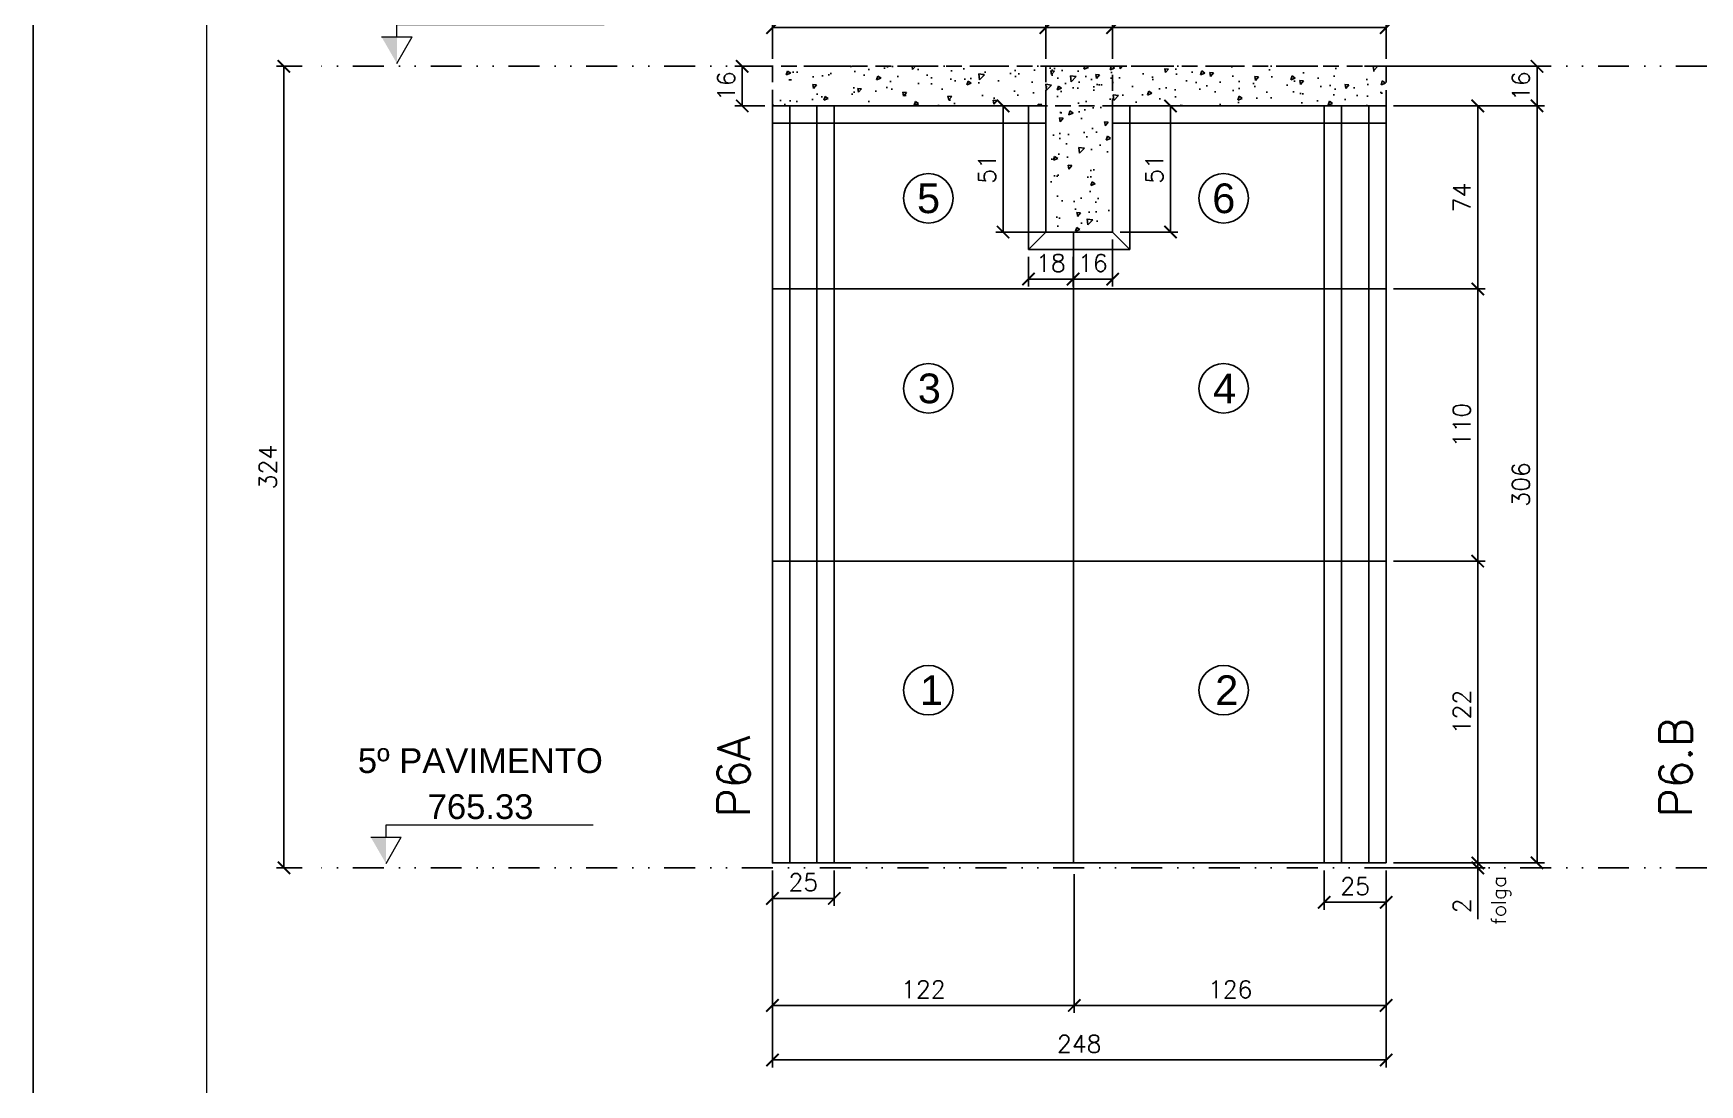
# Model space of a CAD drawing. Extents: x -23436 to 4767, y -4131 to 9755.
# Drawn here: x -19091 to -18418, y -244 to 181 of the extents above; entities that cross this region are included whole.
import ezdxf
from ezdxf.enums import TextEntityAlignment as Align

# ---------------------------------------------------------------- set-up
doc = ezdxf.new("R2010")
doc.units = 0
doc.header["$PDMODE"] = 2
doc.header["$PDSIZE"] = 10
doc.linetypes.add('DIVIDE2', pattern=[0.625, 0.25, -0.125, 0, -0.125, 0, -0.125])
doc.linetypes.add('HIDDEN', pattern=[9.525, 6.35, -3.175])
doc.layers.get('0').update_dxf_attribs({"lineweight": 13})
doc.layers.get('Defpoints').update_dxf_attribs({"lineweight": 13})
for name, color, linetype, lineweight in [('A-GENM', 7, 'Continuous', 18), ('FOLHA MB', 7, 'Continuous', 13), ('Sarr 2.2x7', 40, 'Continuous', 9), ('Texto Seção', 7, 'Continuous', 15)]:
    doc.layers.add(name, color=color, linetype=linetype, lineweight=lineweight)
for name, color, linetype in [('Concreto', 250, 'HIDDEN'), ('Cota', 4, 'Continuous'), ('MB Logo', 254, 'Continuous'), ('Nível', 160, 'Continuous'), ('Painéis', 30, 'Continuous'), ('Romaneio', 10, 'Continuous'), ('Sarr 7x7', 104, 'Continuous'), ('Texto Nível', 251, 'Continuous')]:
    doc.layers.add(name, color=color, linetype=linetype)
doc.layers.add('Laje_Perimetro', color=7, linetype='Continuous', plot=False)
doc.styles.add('ARIAL', font='arial.ttf', dxfattribs={"oblique": 15, "height": 25})
doc.styles.add('REGUA-120', font='ROMANS.shx', dxfattribs={"height": 15})
doc.styles.add('ROMANS', font='romans.shx')
doc.dimstyles.new('Cota Paínel', dxfattribs={"dimtxt": 7, "dimasz": 5, "dimexe": 3, "dimexo": 3, "dimgap": 3, "dimtad": 1, "dimdec": 1, "dimzin": 12, "dimdsep": 46, "dimtxsty": 'ROMANS', "dimblk": 'ARCHTICK', "dimcen": 0, "dimclrd": 4, "dimclre": 4, "dimclrt": 1, "dimadec": 1, "dimazin": 3, "dimtfac": 1, "dimtdec": 1, "dimtmove": 0, "dimatfit": 3, "dimldrblk": 'OBLIQUE', "dimfxl": 0, "dimtolj": 1, "dimtzin": 12, "dimarcsym": 0})
doc.dimstyles.new('PAINEL', dxfattribs={"dimtxt": 7, "dimasz": 5, "dimexe": 3, "dimexo": 3, "dimgap": 3, "dimtad": 1, "dimdec": 1, "dimzin": 12, "dimdsep": 46, "dimtxsty": 'ROMANS', "dimblk": 'ARCHTICK', "dimcen": 0, "dimclrd": 4, "dimclre": 4, "dimclrt": 1, "dimadec": 1, "dimazin": 3, "dimtfac": 1, "dimtdec": 1, "dimtmove": 0, "dimatfit": 3, "dimldrblk": 'OBLIQUE', "dimfxl": 0, "dimtolj": 1, "dimtzin": 12, "dimarcsym": 0})

# ---------------------------------------------------------------- blocks, each defined once
blk = doc.blocks.new('A$C169d8357')
at = {"layer": 'FOLHA MB', "color": 1}
for points in [[(0, 1199.94), (0, 149.94), (1485.02, 149.94), (1485.02, 1199.94)], [(70, 1169.94), (70, 179.94), (1455.02, 179.94), (1455.02, 1169.94)]]:
    blk.add_lwpolyline(points, close=True, dxfattribs=at)
blk = doc.blocks.new('_ArchTick')
at = {"color": 0, "linetype": 'ByBlock', "const_width": 0.15}
blk.add_lwpolyline([(-0.5, -0.5), (0.5, 0.5)], dxfattribs=at)
blk = doc.blocks.new('*D628')
at = {"layer": 'Cota', "color": 4, "lineweight": -2, "transparency": 16777216}
for p, q in [((-18541.73, -32.56), (-18504.68, -32.56)), ((-18507.68, -32.56), (-18507.68, -154.56)), ((-18541.73, -154.56), (-18504.68, -154.56))]:
    blk.add_line(p, q, dxfattribs=at)
at = {"layer": 'Defpoints', "color": 0, "transparency": 16777216}
for p in [(-18544.73, -32.56), (-18544.73, -154.56), (-18507.68, -154.56)]:
    blk.add_point(p, dxfattribs=at)
at = {"layer": 'Cota', "color": 4, "lineweight": -2, "transparency": 16777216, "xscale": 5, "yscale": 5, "zscale": 5}
for p, rotation in [((-18507.68, -32.56), 90), ((-18507.68, -154.56), 270)]:
    blk.add_blockref('_ArchTick', p, dxfattribs=dict(at, rotation=rotation))
at = {"layer": 'Cota', "color": 1, "transparency": 16777216, "insert": (-18514.18, -93.56), "char_height": 7, "attachment_point": 5, "rotation": 90, "style": 'ROMANS'}
blk.add_mtext('\\A1;122', dxfattribs=at)
blk = doc.blocks.new('_OBLIQUE')
at = {"color": 0, "linetype": 'ByBlock', "lineweight": -2}
for p, q in [((0, 0), (-1, 0)), ((-0.5, -0.5), (0.5, 0.5))]:
    blk.add_line(p, q, dxfattribs=at)
blk = doc.blocks.new('*D629')
at = {"layer": 'Cota', "color": 4, "lineweight": -2, "transparency": 16777216}
for p, q in [((-18541.73, 77.44), (-18504.68, 77.44)), ((-18507.68, 77.44), (-18507.68, -32.56)), ((-18541.73, -32.56), (-18504.68, -32.56))]:
    blk.add_line(p, q, dxfattribs=at)
at = {"layer": 'Defpoints', "color": 0, "transparency": 16777216}
for p in [(-18544.73, 77.44), (-18544.73, -32.56), (-18507.68, -32.56)]:
    blk.add_point(p, dxfattribs=at)
at = {"layer": 'Cota', "color": 4, "lineweight": -2, "transparency": 16777216, "xscale": 5, "yscale": 5, "zscale": 5}
for p, rotation in [((-18507.68, 77.44), 90), ((-18507.68, -32.56), 270)]:
    blk.add_blockref('_ArchTick', p, dxfattribs=dict(at, rotation=rotation))
at = {"layer": 'Cota', "color": 1, "transparency": 16777216, "insert": (-18514.18, 22.44), "char_height": 7, "attachment_point": 5, "rotation": 90, "style": 'ROMANS'}
blk.add_mtext('\\A1;110', dxfattribs=at)
blk = doc.blocks.new('*D630')
at = {"layer": 'Cota', "color": 4, "lineweight": -2, "transparency": 16777216}
for p, q in [((-18541.73, 151.44), (-18480.74, 151.44)), ((-18483.74, 151.44), (-18483.74, -154.56)), ((-18541.73, -154.56), (-18480.74, -154.56))]:
    blk.add_line(p, q, dxfattribs=at)
at = {"layer": 'Defpoints', "color": 0, "transparency": 16777216}
for p in [(-18544.73, 151.44), (-18544.73, -154.56), (-18483.74, -154.56)]:
    blk.add_point(p, dxfattribs=at)
at = {"layer": 'Cota', "color": 4, "lineweight": -2, "transparency": 16777216, "xscale": 5, "yscale": 5, "zscale": 5}
for p, rotation in [((-18483.74, 151.44), 90), ((-18483.74, -154.56), 270)]:
    blk.add_blockref('_ArchTick', p, dxfattribs=dict(at, rotation=rotation))
at = {"layer": 'Cota', "color": 1, "transparency": 16777216, "insert": (-18490.24, -1.56), "char_height": 7, "attachment_point": 5, "rotation": 90, "style": 'ROMANS'}
blk.add_mtext('\\A1;306', dxfattribs=at)
blk = doc.blocks.new('*D631')
at = {"layer": 'Cota', "color": 4, "lineweight": -2, "transparency": 16777216}
for p, q in [((-18792.73, -157.56), (-18792.73, -237.2)), ((-18544.73, -157.56), (-18544.73, -237.2)), ((-18792.73, -234.2), (-18544.73, -234.2))]:
    blk.add_line(p, q, dxfattribs=at)
at = {"layer": 'Defpoints', "color": 0, "transparency": 16777216}
for p in [(-18792.73, -154.56), (-18544.73, -154.56), (-18544.73, -234.2)]:
    blk.add_point(p, dxfattribs=at)
at = {"layer": 'Cota', "color": 4, "lineweight": -2, "transparency": 16777216, "xscale": 5, "yscale": 5, "zscale": 5, "rotation": 180}
blk.add_blockref('_ArchTick', (-18792.73, -234.2), dxfattribs=at)
at = {"layer": 'Cota', "color": 4, "lineweight": -2, "transparency": 16777216, "xscale": 5, "yscale": 5, "zscale": 5}
blk.add_blockref('_ArchTick', (-18544.73, -234.2), dxfattribs=at)
at = {"layer": 'Cota', "color": 1, "transparency": 16777216, "insert": (-18668.73, -227.7), "char_height": 7, "attachment_point": 5, "style": 'ROMANS'}
blk.add_mtext('\\A1;248', dxfattribs=at)
blk = doc.blocks.new('*D632')
at = {"layer": 'Cota', "color": 4, "lineweight": -2, "transparency": 16777216}
for p, q in [((-18792.73, -157.56), (-18792.73, -215.15)), ((-18670.74, -159.03), (-18670.74, -215.15)), ((-18792.73, -212.15), (-18670.74, -212.15))]:
    blk.add_line(p, q, dxfattribs=at)
at = {"layer": 'Defpoints', "color": 0, "transparency": 16777216}
for p in [(-18792.73, -154.56), (-18670.74, -156.03), (-18670.74, -212.15)]:
    blk.add_point(p, dxfattribs=at)
at = {"layer": 'Cota', "color": 4, "lineweight": -2, "transparency": 16777216, "xscale": 5, "yscale": 5, "zscale": 5, "rotation": 180}
blk.add_blockref('_ArchTick', (-18792.73, -212.15), dxfattribs=at)
at = {"layer": 'Cota', "color": 4, "lineweight": -2, "transparency": 16777216, "xscale": 5, "yscale": 5, "zscale": 5}
blk.add_blockref('_ArchTick', (-18670.74, -212.15), dxfattribs=at)
at = {"layer": 'Cota', "color": 1, "transparency": 16777216, "insert": (-18731.73, -205.65), "char_height": 7, "attachment_point": 5, "style": 'ROMANS'}
blk.add_mtext('\\A1;122', dxfattribs=at)
blk = doc.blocks.new('*D633')
at = {"layer": 'Cota', "color": 4, "lineweight": -2, "transparency": 16777216}
for p, q in [((-18670.74, -159.03), (-18670.74, -215.15)), ((-18544.73, -157.56), (-18544.73, -215.15)), ((-18670.74, -212.15), (-18544.73, -212.15))]:
    blk.add_line(p, q, dxfattribs=at)
at = {"layer": 'Defpoints', "color": 0, "transparency": 16777216}
for p in [(-18544.73, -154.56), (-18670.74, -156.03), (-18544.73, -212.15)]:
    blk.add_point(p, dxfattribs=at)
at = {"layer": 'Cota', "color": 4, "lineweight": -2, "transparency": 16777216, "xscale": 5, "yscale": 5, "zscale": 5, "rotation": 180}
blk.add_blockref('_ArchTick', (-18670.74, -212.15), dxfattribs=at)
at = {"layer": 'Cota', "color": 4, "lineweight": -2, "transparency": 16777216, "xscale": 5, "yscale": 5, "zscale": 5}
blk.add_blockref('_ArchTick', (-18544.73, -212.15), dxfattribs=at)
at = {"layer": 'Cota', "color": 1, "transparency": 16777216, "insert": (-18607.73, -205.65), "char_height": 7, "attachment_point": 5, "style": 'ROMANS'}
blk.add_mtext('\\A1;126', dxfattribs=at)
blk = doc.blocks.new('*D641')
at = {"layer": 'Cota', "color": 4, "lineweight": -2, "transparency": 16777216}
for p, q in [((-18541.73, -154.56), (-18504.68, -154.56)), ((-18507.68, -154.56), (-18507.68, -149.56)), ((-18507.68, -154.56), (-18507.68, -156.56)), ((-18541.73, -156.56), (-18504.68, -156.56)), ((-18507.68, -156.56), (-18507.68, -177.23))]:
    blk.add_line(p, q, dxfattribs=at)
at = {"layer": 'Defpoints', "color": 0, "transparency": 16777216}
for p in [(-18544.73, -154.56), (-18544.73, -156.56), (-18507.68, -156.56)]:
    blk.add_point(p, dxfattribs=at)
at = {"layer": 'Cota', "color": 4, "lineweight": -2, "transparency": 16777216, "xscale": 5, "yscale": 5, "zscale": 5}
for p, rotation in [((-18507.68, -154.56), 270), ((-18507.68, -156.56), 90)]:
    blk.add_blockref('_ArchTick', p, dxfattribs=dict(at, rotation=rotation))
at = {"layer": 'Cota', "color": 1, "transparency": 16777216, "insert": (-18514.18, -171.9), "char_height": 7, "attachment_point": 5, "rotation": 90, "style": 'ROMANS'}
blk.add_mtext('\\A1;2', dxfattribs=at)
blk = doc.blocks.new('*D647')
at = {"layer": 'Cota', "color": 4, "lineweight": -2, "transparency": 16777216}
for p, q in [((-18792.73, -157.56), (-18792.73, -171.89)), ((-18767.73, -157.56), (-18767.73, -171.89)), ((-18792.73, -168.89), (-18767.73, -168.89))]:
    blk.add_line(p, q, dxfattribs=at)
at = {"layer": 'Defpoints', "color": 0, "transparency": 16777216}
for p in [(-18792.73, -154.56), (-18767.73, -154.56), (-18767.73, -168.89)]:
    blk.add_point(p, dxfattribs=at)
at = {"layer": 'Cota', "color": 4, "lineweight": -2, "transparency": 16777216, "xscale": 5, "yscale": 5, "zscale": 5, "rotation": 180}
blk.add_blockref('_ArchTick', (-18792.73, -168.89), dxfattribs=at)
at = {"layer": 'Cota', "color": 4, "lineweight": -2, "transparency": 16777216, "xscale": 5, "yscale": 5, "zscale": 5}
blk.add_blockref('_ArchTick', (-18767.73, -168.89), dxfattribs=at)
at = {"layer": 'Cota', "color": 1, "transparency": 16777216, "insert": (-18780.23, -162.39), "char_height": 7, "attachment_point": 5, "style": 'ROMANS'}
blk.add_mtext('\\A1;25', dxfattribs=at)
blk = doc.blocks.new('*D648')
at = {"layer": 'Cota', "color": 4, "lineweight": -2, "transparency": 16777216}
for p, q in [((-18569.73, -157.56), (-18569.73, -173.48)), ((-18544.73, -157.56), (-18544.73, -173.48)), ((-18569.73, -170.48), (-18544.73, -170.48))]:
    blk.add_line(p, q, dxfattribs=at)
at = {"layer": 'Defpoints', "color": 0, "transparency": 16777216}
for p in [(-18569.73, -154.56), (-18544.73, -154.56), (-18544.73, -170.48)]:
    blk.add_point(p, dxfattribs=at)
at = {"layer": 'Cota', "color": 4, "lineweight": -2, "transparency": 16777216, "xscale": 5, "yscale": 5, "zscale": 5, "rotation": 180}
blk.add_blockref('_ArchTick', (-18569.73, -170.48), dxfattribs=at)
at = {"layer": 'Cota', "color": 4, "lineweight": -2, "transparency": 16777216, "xscale": 5, "yscale": 5, "zscale": 5}
blk.add_blockref('_ArchTick', (-18544.73, -170.48), dxfattribs=at)
at = {"layer": 'Cota', "color": 1, "transparency": 16777216, "insert": (-18557.23, -163.98), "char_height": 7, "attachment_point": 5, "style": 'ROMANS'}
blk.add_mtext('\\A1;25', dxfattribs=at)
blk = doc.blocks.new('*D650')
at = {"layer": 'A-GENM', "color": 4, "lineweight": -2, "transparency": 16777216}
for p, q in [((-18541.73, 151.44), (-18504.68, 151.44)), ((-18507.68, 77.44), (-18507.68, 151.44)), ((-18541.73, 77.44), (-18504.68, 77.44))]:
    blk.add_line(p, q, dxfattribs=at)
at = {"layer": 'Defpoints', "color": 0, "transparency": 16777216}
for p in [(-18544.73, 151.44), (-18507.68, 151.44), (-18544.73, 77.44)]:
    blk.add_point(p, dxfattribs=at)
at = {"layer": 'A-GENM', "color": 4, "lineweight": -2, "transparency": 16777216, "xscale": 5, "yscale": 5, "zscale": 5}
for p, rotation in [((-18507.68, 151.44), 90), ((-18507.68, 77.44), 270)]:
    blk.add_blockref('_ArchTick', p, dxfattribs=dict(at, rotation=rotation))
at = {"layer": 'A-GENM', "color": 1, "transparency": 16777216, "insert": (-18514.18, 114.44), "char_height": 7, "attachment_point": 5, "rotation": 90, "style": 'ROMANS'}
blk.add_mtext('\\A1;74', dxfattribs=at)
blk = doc.blocks.new('*D651')
at = {"layer": 'A-GENM', "color": 4, "lineweight": -2, "transparency": 16777216}
for p, q in [((-18541.73, 167.44), (-18480.74, 167.44)), ((-18483.74, 151.44), (-18483.74, 167.44)), ((-18541.73, 151.44), (-18480.74, 151.44))]:
    blk.add_line(p, q, dxfattribs=at)
at = {"layer": 'Defpoints', "color": 0, "transparency": 16777216}
for p in [(-18544.73, 167.44), (-18483.74, 167.44), (-18544.73, 151.44)]:
    blk.add_point(p, dxfattribs=at)
at = {"layer": 'A-GENM', "color": 4, "lineweight": -2, "transparency": 16777216, "xscale": 5, "yscale": 5, "zscale": 5}
for p, rotation in [((-18483.74, 167.44), 90), ((-18483.74, 151.44), 270)]:
    blk.add_blockref('_ArchTick', p, dxfattribs=dict(at, rotation=rotation))
at = {"layer": 'A-GENM', "color": 1, "transparency": 16777216, "insert": (-18490.24, 159.44), "char_height": 7, "attachment_point": 5, "rotation": 90, "style": 'ROMANS'}
blk.add_mtext('\\A1;16', dxfattribs=at)
blk = doc.blocks.new('*D723')
at = {"layer": 'Cota', "color": 4, "lineweight": -2, "transparency": 16777216}
for p, q in [((-18982.77, 167.44), (-18993.13, 167.44)), ((-18990.13, 167.44), (-18990.13, -156.56)), ((-18982.77, -156.56), (-18993.13, -156.56))]:
    blk.add_line(p, q, dxfattribs=at)
at = {"layer": 'Defpoints', "color": 0, "transparency": 16777216}
for p in [(-18979.77, 167.44), (-18990.13, -156.56), (-18979.77, -156.56)]:
    blk.add_point(p, dxfattribs=at)
at = {"layer": 'Cota', "color": 4, "lineweight": -2, "transparency": 16777216, "xscale": 5, "yscale": 5, "zscale": 5}
for p, rotation in [((-18990.13, 167.44), 90), ((-18990.13, -156.56), 270)]:
    blk.add_blockref('_ArchTick', p, dxfattribs=dict(at, rotation=rotation))
at = {"layer": 'Cota', "color": 1, "transparency": 16777216, "insert": (-18996.63, 5.44), "char_height": 7, "attachment_point": 5, "rotation": 90, "style": 'ROMANS'}
blk.add_mtext('\\A1;324', dxfattribs=at)
blk = doc.blocks.new('*D736')
at = {"layer": 'Cota', "color": 4, "lineweight": -2, "transparency": 16777216}
for p, q in [((-18682.23, 170.44), (-18682.23, 186.07)), ((-18682.23, 183.07), (-18655.23, 183.07)), ((-18655.23, 170.44), (-18655.23, 186.07))]:
    blk.add_line(p, q, dxfattribs=at)
at = {"layer": 'Defpoints', "color": 0, "transparency": 16777216}
for p in [(-18655.23, 183.07), (-18682.23, 167.44), (-18655.23, 167.44)]:
    blk.add_point(p, dxfattribs=at)
at = {"layer": 'Cota', "color": 4, "lineweight": -2, "transparency": 16777216, "xscale": 5, "yscale": 5, "zscale": 5, "rotation": 180}
blk.add_blockref('_ArchTick', (-18682.23, 183.07), dxfattribs=at)
at = {"layer": 'Cota', "color": 4, "lineweight": -2, "transparency": 16777216, "xscale": 5, "yscale": 5, "zscale": 5}
blk.add_blockref('_ArchTick', (-18655.23, 183.07), dxfattribs=at)
at = {"layer": 'Cota', "color": 1, "transparency": 16777216, "insert": (-18668.73, 189.57), "char_height": 7, "attachment_point": 5, "style": 'ROMANS'}
blk.add_mtext('\\A1;27', dxfattribs=at)
blk = doc.blocks.new('*D737')
at = {"layer": 'Cota', "color": 4, "lineweight": -2, "transparency": 16777216}
for p, q in [((-18655.23, 170.44), (-18655.23, 186.07)), ((-18655.23, 183.07), (-18544.73, 183.07)), ((-18544.73, 170.44), (-18544.73, 186.07))]:
    blk.add_line(p, q, dxfattribs=at)
at = {"layer": 'Defpoints', "color": 0, "transparency": 16777216}
for p in [(-18544.73, 183.07), (-18655.23, 167.44), (-18544.73, 167.44)]:
    blk.add_point(p, dxfattribs=at)
at = {"layer": 'Cota', "color": 4, "lineweight": -2, "transparency": 16777216, "xscale": 5, "yscale": 5, "zscale": 5, "rotation": 180}
blk.add_blockref('_ArchTick', (-18655.23, 183.07), dxfattribs=at)
at = {"layer": 'Cota', "color": 4, "lineweight": -2, "transparency": 16777216, "xscale": 5, "yscale": 5, "zscale": 5}
blk.add_blockref('_ArchTick', (-18544.73, 183.07), dxfattribs=at)
at = {"layer": 'Cota', "color": 1, "transparency": 16777216, "insert": (-18599.98, 189.57), "char_height": 7, "attachment_point": 5, "style": 'ROMANS'}
blk.add_mtext('\\A1;110.5', dxfattribs=at)
blk = doc.blocks.new('*D741')
at = {"layer": 'Cota', "color": 4, "lineweight": -2, "transparency": 16777216}
for p, q in [((-18795.73, 167.44), (-18807.91, 167.44)), ((-18804.91, 167.44), (-18804.91, 151.44)), ((-18795.73, 151.44), (-18807.91, 151.44))]:
    blk.add_line(p, q, dxfattribs=at)
at = {"layer": 'Defpoints', "color": 0, "transparency": 16777216}
for p in [(-18792.73, 167.44), (-18804.91, 151.44), (-18792.73, 151.44)]:
    blk.add_point(p, dxfattribs=at)
at = {"layer": 'Cota', "color": 4, "lineweight": -2, "transparency": 16777216, "xscale": 5, "yscale": 5, "zscale": 5}
for p, rotation in [((-18804.91, 167.44), 90), ((-18804.91, 151.44), 270)]:
    blk.add_blockref('_ArchTick', p, dxfattribs=dict(at, rotation=rotation))
at = {"layer": 'Cota', "color": 1, "transparency": 16777216, "insert": (-18811.41, 159.44), "char_height": 7, "attachment_point": 5, "rotation": 90, "style": 'ROMANS'}
blk.add_mtext('\\A1;16', dxfattribs=at)
blk = doc.blocks.new('*D742')
at = {"layer": 'Cota', "color": 4, "lineweight": -2, "transparency": 16777216}
for p, q in [((-18652.23, 151.44), (-18628.86, 151.44)), ((-18631.86, 151.44), (-18631.86, 100.44)), ((-18652.23, 100.44), (-18628.86, 100.44))]:
    blk.add_line(p, q, dxfattribs=at)
at = {"layer": 'Defpoints', "color": 0, "transparency": 16777216}
for p in [(-18655.23, 151.44), (-18655.23, 100.44), (-18631.86, 100.44)]:
    blk.add_point(p, dxfattribs=at)
at = {"layer": 'Cota', "color": 4, "lineweight": -2, "transparency": 16777216, "xscale": 5, "yscale": 5, "zscale": 5}
for p, rotation in [((-18631.86, 151.44), 90), ((-18631.86, 100.44), 270)]:
    blk.add_blockref('_ArchTick', p, dxfattribs=dict(at, rotation=rotation))
at = {"layer": 'Cota', "color": 1, "transparency": 16777216, "insert": (-18638.36, 125.94), "char_height": 7, "attachment_point": 5, "rotation": 90, "style": 'ROMANS'}
blk.add_mtext('\\A1;51', dxfattribs=at)
blk = doc.blocks.new('*D743')
at = {"layer": 'Cota', "color": 4, "lineweight": -2, "transparency": 16777216}
for p, q in [((-18655.23, 97.44), (-18655.23, 78.43)), ((-18671.22, 90.44), (-18671.22, 78.43)), ((-18671.22, 81.43), (-18655.23, 81.43))]:
    blk.add_line(p, q, dxfattribs=at)
at = {"layer": 'Defpoints', "color": 0, "transparency": 16777216}
for p in [(-18655.23, 100.44), (-18671.22, 93.44), (-18655.23, 81.43)]:
    blk.add_point(p, dxfattribs=at)
at = {"layer": 'Cota', "color": 4, "lineweight": -2, "transparency": 16777216, "xscale": 5, "yscale": 5, "zscale": 5, "rotation": 180}
blk.add_blockref('_ArchTick', (-18671.22, 81.43), dxfattribs=at)
at = {"layer": 'Cota', "color": 4, "lineweight": -2, "transparency": 16777216, "xscale": 5, "yscale": 5, "zscale": 5}
blk.add_blockref('_ArchTick', (-18655.23, 81.43), dxfattribs=at)
at = {"layer": 'Cota', "color": 1, "transparency": 16777216, "insert": (-18663.22, 87.93), "char_height": 7, "attachment_point": 5, "style": 'ROMANS'}
blk.add_mtext('\\A1;16', dxfattribs=at)
blk = doc.blocks.new('*D744')
at = {"layer": 'Cota', "color": 4, "lineweight": -2, "transparency": 16777216}
for p, q in [((-18689.23, 90.44), (-18689.23, 78.43)), ((-18671.22, 90.44), (-18671.22, 78.43)), ((-18671.22, 81.43), (-18689.23, 81.43))]:
    blk.add_line(p, q, dxfattribs=at)
at = {"layer": 'Defpoints', "color": 0, "transparency": 16777216}
for p in [(-18689.23, 93.44), (-18671.22, 93.44), (-18689.23, 81.43)]:
    blk.add_point(p, dxfattribs=at)
at = {"layer": 'Cota', "color": 4, "lineweight": -2, "transparency": 16777216, "xscale": 5, "yscale": 5, "zscale": 5, "rotation": 180}
blk.add_blockref('_ArchTick', (-18689.23, 81.43), dxfattribs=at)
at = {"layer": 'Cota', "color": 4, "lineweight": -2, "transparency": 16777216, "xscale": 5, "yscale": 5, "zscale": 5}
blk.add_blockref('_ArchTick', (-18671.22, 81.43), dxfattribs=at)
at = {"layer": 'Cota', "color": 1, "transparency": 16777216, "insert": (-18680.22, 87.93), "char_height": 7, "attachment_point": 5, "style": 'ROMANS'}
blk.add_mtext('\\A1;18', dxfattribs=at)
blk = doc.blocks.new('*D1127')
at = {"layer": 'Cota', "color": 4, "lineweight": -2, "transparency": 16777216}
for p, q in [((-18685.23, 151.44), (-18702.5, 151.44)), ((-18699.5, 100.44), (-18699.5, 151.44)), ((-18674.02, 100.44), (-18702.5, 100.44))]:
    blk.add_line(p, q, dxfattribs=at)
at = {"layer": 'Defpoints', "color": 0, "transparency": 16777216}
for p in [(-18699.5, 151.44), (-18682.23, 151.44), (-18671.02, 100.44)]:
    blk.add_point(p, dxfattribs=at)
at = {"layer": 'Cota', "color": 4, "lineweight": -2, "transparency": 16777216, "xscale": 5, "yscale": 5, "zscale": 5}
for p, rotation in [((-18699.5, 151.44), 90), ((-18699.5, 100.44), 270)]:
    blk.add_blockref('_ArchTick', p, dxfattribs=dict(at, rotation=rotation))
at = {"layer": 'Cota', "color": 1, "transparency": 16777216, "insert": (-18706, 125.94), "char_height": 7, "attachment_point": 5, "rotation": 90, "style": 'ROMANS'}
blk.add_mtext('\\A1;51', dxfattribs=at)
blk = doc.blocks.new('*D1128')
at = {"layer": 'Cota', "color": 4, "lineweight": -2, "transparency": 16777216}
for p, q in [((-18792.73, 170.44), (-18792.73, 186.07)), ((-18792.73, 183.07), (-18682.23, 183.07)), ((-18682.23, 170.44), (-18682.23, 186.07))]:
    blk.add_line(p, q, dxfattribs=at)
at = {"layer": 'Defpoints', "color": 0, "transparency": 16777216}
for p in [(-18682.23, 183.07), (-18792.73, 167.44), (-18682.23, 167.44)]:
    blk.add_point(p, dxfattribs=at)
at = {"layer": 'Cota', "color": 4, "lineweight": -2, "transparency": 16777216, "xscale": 5, "yscale": 5, "zscale": 5, "rotation": 180}
blk.add_blockref('_ArchTick', (-18792.73, 183.07), dxfattribs=at)
at = {"layer": 'Cota', "color": 4, "lineweight": -2, "transparency": 16777216, "xscale": 5, "yscale": 5, "zscale": 5}
blk.add_blockref('_ArchTick', (-18682.23, 183.07), dxfattribs=at)
at = {"layer": 'Cota', "color": 1, "transparency": 16777216, "insert": (-18737.48, 189.57), "char_height": 7, "attachment_point": 5, "style": 'ROMANS'}
blk.add_mtext('\\A1;110.5', dxfattribs=at)

msp = doc.modelspace()

# ---------------------------------------------------------------- hatches: boundary and pattern name
at = {"layer": 'Concreto'}
h = msp.add_hatch(dxfattribs=at)
h.set_pattern_fill('AR-CONC', color=256, scale=0.1, angle=-180)
h.set_pattern_definition([(230, (24.821, 11447.789), (-18.218467, 1.593909), [1.905, -20.955]), (175, (24.821, 11447.789), (3.524342, -19.105685), [1.524, -16.764058]), (280.451445, (23.303, 11447.922), (-14.694125, -17.511775), [1.619001, -17.809024]), (226.1842, (24.82, 11442.709), (-27.107904, 4.204233), [2.8575, -31.4325]), (276.63556, (22.562, 11443.06), (-23.740413, -24.742612), [2.428502, -26.71356]), (171.18415, (24.82, 11442.71), (-23.740413, -24.742612), [2.285997, -25.145973]), (201, (22.281, 11443.979), (-15.161439, 10.22652), [1.905, -20.955]), (146, (22.281, 11443.979), (-6.180203, -18.418797), [1.524, -16.764]), (251.451445, (21.018, 11444.831), (-21.341642, -8.192277), [1.619001, -17.808994]), (217.5, (24.821, 11447.789), (-0.3088603, -8.4555039), [0, -16.5608, 0, -17.018, 0, -16.8275]), (187.5, (24.821, 11447.789), (-6.6819663, -10.0180575), [0, -9.7028, 0, -16.1798, 0, -6.4135]), (147.5, (30.485, 11447.789), (-13.5590595, 0.5728744), [0, -6.35, 0, -19.812, 0, -26.289]), (137.5, (33.025, 11447.789), (-14.812918, -2.542649), [0, -8.255, 0, -13.1572, 0, -18.669])])
h.paths.add_polyline_path([(-18792.729, 151.437), (-18544.729, 151.437), (-18544.729, 167.437), (-18792.729, 167.437)])
h = msp.add_hatch(dxfattribs=at)
h.set_pattern_fill('AR-CONC', color=256, scale=0.1, angle=-180)
h.set_pattern_definition([(230, (1585, -272.713), (-18.218467, 1.593909), [1.905, -20.955]), (175, (1585, -272.713), (3.524342, -19.105685), [1.524, -16.764058]), (280.45144, (1583.482, -272.58), (-14.694125, -17.511775), [1.619001, -17.809024]), (226.1842, (1585, -277.793), (-27.107904, 4.204233), [2.8575, -31.4325]), (276.63556, (1582.74, -277.443), (-23.740413, -24.742612), [2.428502, -26.71356]), (171.18415, (1585, -277.793), (-23.740413, -24.742612), [2.285997, -25.145973]), (201, (1582.46, -276.523), (-15.161439, 10.22652), [1.905, -20.955]), (146, (1582.46, -276.523), (-6.180203, -18.418797), [1.524, -16.764]), (251.451445, (1581.197, -275.67), (-21.341642, -8.192277), [1.619001, -17.808994]), (217.5, (1585, -272.713), (-0.3088603, -8.4555039), [0, -16.5608, 0, -17.018, 0, -16.8275]), (187.5, (1585, -272.713), (-6.6819663, -10.0180575), [0, -9.7028, 0, -16.1798, 0, -6.4135]), (147.5, (1590.664, -272.713), (-13.5590595, 0.5728744), [0, -6.35, 0, -19.812, 0, -26.289]), (137.5, (1593.204, -272.713), (-14.812918, -2.542649), [0, -8.255, 0, -13.1572, 0, -18.669])])
h.paths.add_polyline_path([(-18682.229, 100.437), (-18655.229, 100.437), (-18655.229, 167.437), (-18682.229, 167.437)])
at = {"layer": 'Sarr 2.2x7'}
h = msp.add_hatch(color=0, dxfattribs=at)
h.dxf.hatch_style = 1
h.paths.add_polyline_path([(-18944.485, 179.303), (-18950.654, 179.303), (-18944.485, 168.619)])
h = msp.add_hatch(color=0, dxfattribs=at)
h.dxf.hatch_style = 1
h.paths.add_polyline_path([(-18948.865, -144.143), (-18955.033, -144.143), (-18948.865, -154.827)])

# ---------------------------------------------------------------- linework, layer by layer
at = {"color": 0}
for p, q in [((-18950.654, 179.303), (-18938.317, 179.303)), ((-18944.485, 168.619), (-18938.317, 179.303)), ((-18955.033, -144.143), (-18942.696, -144.143)), ((-18948.865, -154.827), (-18942.696, -144.143))]:
    msp.add_line(p, q, dxfattribs=at)
for points in [[(-18944.485, 179.303), (-18944.485, 184.313), (-18860.748, 184.313)], [(-18948.865, -144.143), (-18948.865, -139.134), (-18865.127, -139.134)]]:
    msp.add_lwpolyline(points, dxfattribs=at)
at = {"layer": 'Concreto'}
for points in [[(-18792.729, 151.437), (-18544.729, 151.437), (-18544.729, 167.437), (-18792.729, 167.437)], [(-18682.229, 100.437), (-18655.229, 100.437), (-18655.229, 167.437), (-18682.229, 167.437)]]:
    msp.add_lwpolyline(points, close=True, dxfattribs=at)
at = {"layer": 'Laje_Perimetro'}
msp.add_lwpolyline([(-17606.377, 532.259), (-19091.397, 532.259), (-19091.397, -517.741), (-17606.377, -517.741)], close=True, dxfattribs=at)
at = {"layer": 'Nível', "linetype": 'DIVIDE2', "ltscale": 50}
for p, q in [((-17628.871, 167.437), (-18979.773, 167.437)), ((-17628.871, -156.563), (-18979.773, -156.563))]:
    msp.add_line(p, q, dxfattribs=at)
at = {"layer": 'Painéis', "color": 32, "true_color": 0xcd6928}
msp.add_line((-18671.018, -154.563), (-18671.018, 100.437), dxfattribs=at)
msp.add_lwpolyline([(-18655.229, 151.437), (-18544.729, 151.437), (-18544.729, 77.437), (-18792.729, 77.437), (-18792.729, 151.437), (-18682.229, 151.437), (-18682.229, 100.437), (-18655.229, 100.437), (-18655.229, 151.437)], dxfattribs=at)
for points in [[(-18544.729, -32.563), (-18792.729, -32.563), (-18792.729, 77.437), (-18544.729, 77.437)], [(-18544.729, -154.563), (-18792.729, -154.563), (-18792.729, -32.563), (-18544.729, -32.563)]]:
    msp.add_lwpolyline(points, close=True, dxfattribs=at)
at = {"layer": 'Romaneio'}
for centre in [(-18729.691, 114.101), (-18610.375, 114.101), (-18729.691, 37.26), (-18610.375, 37.26), (-18729.691, -84.74), (-18610.375, -84.74)]:
    msp.add_circle(centre, 10, dxfattribs=at)
at = {"layer": 'Sarr 7x7', "color": 50}
for p, q in [((-18792.729, 151.437), (-18789.229, 151.437)), ((-18792.729, 151.437), (-18792.729, -154.563)), ((-18792.729, 151.437), (-18792.729, 147.937)), ((-18792.729, 151.437), (-18682.229, 151.437)), ((-18785.729, 151.437), (-18789.229, 151.437)), ((-18785.729, 151.437), (-18785.729, -154.563)), ((-18774.729, 151.437), (-18771.229, 151.437)), ((-18774.729, 151.437), (-18774.729, -154.563)), ((-18767.729, 151.437), (-18771.229, 151.437)), ((-18767.729, 151.437), (-18767.729, -154.563)), ((-18689.229, 151.437), (-18685.729, 151.437)), ((-18689.229, 151.437), (-18689.229, 93.437)), ((-18682.229, 151.437), (-18685.729, 151.437)), ((-18682.229, 151.437), (-18682.229, 100.437)), ((-18682.229, 151.437), (-18682.229, 147.937)), ((-18655.229, 100.437), (-18655.229, 151.437)), ((-18655.229, 151.437), (-18651.729, 151.437)), ((-18655.229, 151.437), (-18655.229, 147.937)), ((-18655.229, 151.437), (-18544.729, 151.437)), ((-18648.229, 151.437), (-18651.729, 151.437)), ((-18648.229, 93.437), (-18648.229, 151.437)), ((-18569.729, 151.437), (-18566.229, 151.437)), ((-18569.729, 151.437), (-18569.729, -154.563)), ((-18562.729, 151.437), (-18566.229, 151.437)), ((-18562.729, 151.437), (-18562.729, -154.563)), ((-18551.729, 151.437), (-18548.229, 151.437)), ((-18551.729, 151.437), (-18551.729, -154.563)), ((-18544.729, 151.437), (-18548.229, 151.437)), ((-18544.729, 151.437), (-18544.729, -154.563)), ((-18544.729, 151.437), (-18544.729, 147.937)), ((-18792.729, 144.437), (-18792.729, 147.937)), ((-18792.729, 144.437), (-18682.229, 144.437)), ((-18682.229, 144.437), (-18682.229, 147.937)), ((-18655.229, 144.437), (-18655.229, 147.937)), ((-18655.229, 144.437), (-18544.729, 144.437)), ((-18544.729, 144.437), (-18544.729, 147.937)), ((-18689.229, 93.437), (-18685.729, 96.937)), ((-18682.229, 100.437), (-18685.729, 96.937)), ((-18682.229, 100.437), (-18671.018, 100.437)), ((-18671.018, 100.437), (-18655.229, 100.437)), ((-18671.018, 100.437), (-18671.018, 96.937)), ((-18671.018, 93.437), (-18671.018, 96.937)), ((-18655.229, 100.437), (-18651.729, 96.937)), ((-18648.229, 93.437), (-18651.729, 96.937)), ((-18689.229, 93.437), (-18671.018, 93.437)), ((-18671.018, 93.437), (-18648.229, 93.437)), ((-18792.729, -154.563), (-18789.229, -154.563)), ((-18785.729, -154.563), (-18789.229, -154.563)), ((-18774.729, -154.563), (-18771.229, -154.563)), ((-18767.729, -154.563), (-18771.229, -154.563)), ((-18569.729, -154.563), (-18566.229, -154.563)), ((-18562.729, -154.563), (-18566.229, -154.563)), ((-18551.729, -154.563), (-18548.229, -154.563)), ((-18544.729, -154.563), (-18548.229, -154.563))]:
    msp.add_line(p, q, dxfattribs=at)

# ---------------------------------------------------------------- block references
at = {"layer": 'MB Logo'}
msp.add_blockref('A$C169d8357', (-19091.397, -667.679), dxfattribs=at)

# ---------------------------------------------------------------- texts
at = {"layer": 'Romaneio', "color": 0, "style": 'ARIAL'}
for s, p in [('5', (-18729.634, 114.101)), ('6', (-18610.318, 114.101)), ('3', (-18729.298, 37.26)), ('4', (-18609.982, 37.26)), ('1', (-18728.438, -84.74)), ('2', (-18609.122, -84.74))]:
    msp.add_text(s, height=12, dxfattribs=at).set_placement(p, align=Align.MIDDLE_CENTER)
at = {"layer": 'Texto Nível', "style": 'ARIAL'}
for s, p in [('5º PAVIMENTO', (-18861.24, -118.205)), ('765.33', (-18889.302, -136.797))]:
    msp.add_text(s, height=10, dxfattribs=at).set_placement(p, align=Align.RIGHT)
at = {"layer": 'Texto Seção', "char_height": 13, "width": 285.32988, "attachment_point": 7, "rotation": 90, "style": 'REGUA-120'}
for s, insert in [('P6.B', (-18421.186, -136.097)), ('P6A', (-18801.857, -136.097))]:
    msp.add_mtext(s, dxfattribs=dict(at, insert=insert))
at = {"layer": 'Texto Seção', "insert": (-18494.298, -179.526), "char_height": 6, "attachment_point": 7, "rotation": 90, "style": 'ROMANS'}
msp.add_mtext('folga', dxfattribs=at)

# ---------------------------------------------------------------- dimensions: what is measured, and where the dimension line sits
at = {"layer": 'A-GENM', "color": 6}
dim = msp.add_linear_dim(base=(-18483.739, 167.437), p1=(-18544.729, 151.437), p2=(-18544.729, 167.437), angle=90, dimstyle='PAINEL', override={"dimarcsym": 2}, dxfattribs=at)
dim.commit()
dim.dimension.update_dxf_attribs({"geometry": '*D651', "text_midpoint": (-18483.739, 159.437), "dimtype": 160})
dim = msp.add_linear_dim(base=(-18507.679, 151.437), p1=(-18544.729, 77.437), p2=(-18544.729, 151.437), angle=90, dimstyle='PAINEL', override={"dimarcsym": 2}, dxfattribs=at)
dim.commit()
dim.dimension.update_dxf_attribs({"geometry": '*D650', "text_midpoint": (-18514.179, 114.437)})
at = {"layer": 'Cota', "color": 2}
dim = msp.add_linear_dim(base=(-18682.229, 183.07), p1=(-18792.729, 167.437), p2=(-18682.229, 167.437), dimstyle='PAINEL', override={"dimarcsym": 2}, dxfattribs=at)
dim.commit()
dim.dimension.update_dxf_attribs({"geometry": '*D1128', "text_midpoint": (-18737.479, 189.57)})
at = {"layer": 'Cota'}
for base, p1, p2, picture, middle in [((-18655.229, 183.07), (-18682.229, 167.437), (-18655.229, 167.437), '*D736', (-18668.729, 189.57)), ((-18544.729, 183.07), (-18655.229, 167.437), (-18544.729, 167.437), '*D737', (-18599.979, 189.57)), ((-18689.229, 81.43), (-18671.218, 93.437), (-18689.229, 93.437), '*D744', (-18680.223, 87.93))]:
    dim = msp.add_linear_dim(base=base, p1=p1, p2=p2, dimstyle='PAINEL', override={"dimarcsym": 2}, dxfattribs=at)
    dim.commit()
    dim.dimension.update_dxf_attribs({"geometry": picture, "text_midpoint": middle})
for base, p1, p2, picture, middle in [((-18990.126, -156.563), (-18979.773, 167.437), (-18979.773, -156.563), '*D723', (-18996.626, 5.437)), ((-18631.863, 100.437), (-18655.229, 151.437), (-18655.229, 100.437), '*D742', (-18638.363, 125.937))]:
    dim = msp.add_linear_dim(base=base, p1=p1, p2=p2, angle=90, dimstyle='PAINEL', override={"dimarcsym": 2}, dxfattribs=at)
    dim.commit()
    dim.dimension.update_dxf_attribs({"geometry": picture, "text_midpoint": middle})
dim = msp.add_linear_dim(base=(-18804.907, 151.437), p1=(-18792.729, 167.437), p2=(-18792.729, 151.437), angle=90, dimstyle='PAINEL', override={"dimarcsym": 2}, dxfattribs=at)
dim.commit()
dim.dimension.update_dxf_attribs({"geometry": '*D741', "text_midpoint": (-18804.907, 159.437), "dimtype": 160})
at = {"layer": 'Cota', "color": 2}
dim = msp.add_linear_dim(base=(-18699.496, 151.437), p1=(-18671.018, 100.437), p2=(-18682.229, 151.437), angle=90, dimstyle='PAINEL', override={"dimarcsym": 2}, dxfattribs=at)
dim.commit()
dim.dimension.update_dxf_attribs({"geometry": '*D1127', "text_midpoint": (-18705.996, 125.937)})
for base, p1, p2, picture, middle in [((-18483.739, -154.563), (-18544.729, 151.437), (-18544.729, -154.563), '*D630', (-18490.239, -1.563)), ((-18507.679, -156.563), (-18544.729, -154.563), (-18544.729, -156.563), '*D641', (-18514.179, -171.896))]:
    dim = msp.add_linear_dim(base=base, p1=p1, p2=p2, angle=90, dimstyle='Cota Paínel', dxfattribs=at)
    dim.commit()
    dim.dimension.update_dxf_attribs({"geometry": picture, "text_midpoint": middle})
at = {"layer": 'Cota'}
dim = msp.add_linear_dim(base=(-18655.229, 81.43), p1=(-18671.218, 93.437), p2=(-18655.229, 100.437), dimstyle='PAINEL', override={"dimarcsym": 2}, dxfattribs=at)
dim.commit()
dim.dimension.update_dxf_attribs({"geometry": '*D743', "text_midpoint": (-18663.223, 81.43), "dimtype": 160})
for base, p1, p2, picture, middle in [((-18507.679, -32.563), (-18544.729, 77.437), (-18544.729, -32.563), '*D629', (-18514.179, 22.437)), ((-18507.679, -154.563), (-18544.729, -32.563), (-18544.729, -154.563), '*D628', (-18514.179, -93.563))]:
    dim = msp.add_linear_dim(base=base, p1=p1, p2=p2, angle=90, dimstyle='Cota Paínel', dxfattribs=at)
    dim.commit()
    dim.dimension.update_dxf_attribs({"geometry": picture, "text_midpoint": middle})
at = {"layer": 'Cota', "color": 2}
for base, p1, p2, picture, middle in [((-18544.729, -234.202), (-18792.729, -154.563), (-18544.729, -154.563), '*D631', (-18668.729, -227.702)), ((-18670.737, -212.148), (-18792.729, -154.563), (-18670.737, -156.032), '*D632', (-18731.733, -205.648)), ((-18544.729, -212.148), (-18670.737, -156.032), (-18544.729, -154.563), '*D633', (-18607.733, -205.648))]:
    dim = msp.add_linear_dim(base=base, p1=p1, p2=p2, dimstyle='Cota Paínel', dxfattribs=at)
    dim.commit()
    dim.dimension.update_dxf_attribs({"geometry": picture, "text_midpoint": middle})
at = {"layer": 'Cota'}
for base, p1, p2, picture, middle in [((-18767.729, -168.891), (-18792.729, -154.563), (-18767.729, -154.563), '*D647', (-18780.229, -162.391)), ((-18544.729, -170.477), (-18569.729, -154.563), (-18544.729, -154.563), '*D648', (-18557.229, -163.977))]:
    dim = msp.add_linear_dim(base=base, p1=p1, p2=p2, dimstyle='Cota Paínel', dxfattribs=at)
    dim.commit()
    dim.dimension.update_dxf_attribs({"geometry": picture, "text_midpoint": middle})

doc.saveas('drawing.dxf')
